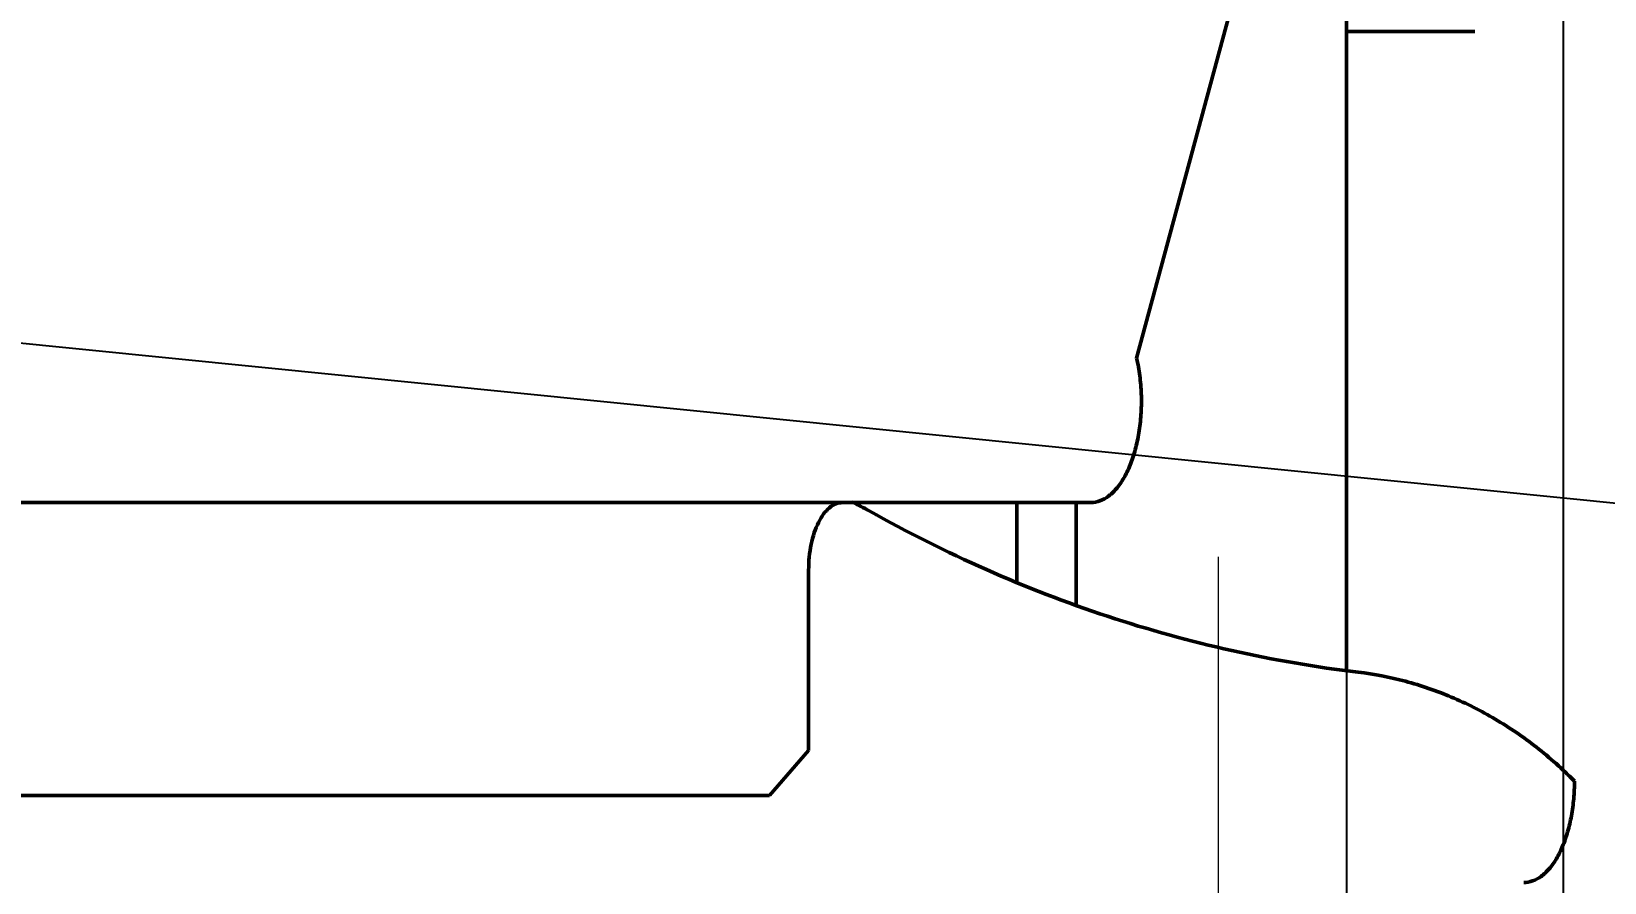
# Model space of a CAD drawing. Header units: inches. Extents: x -2049 to -860, y -317 to 524.
# Drawn here: x -1360.7 to -1314.16, y 69.17 to 94.34 of the extents above; entities that cross this region are included whole.
import ezdxf

# ---------------------------------------------------------------- set-up
doc = ezdxf.new("R2010")
doc.units = ezdxf.units.IN
doc.header["$LTSCALE"] = 2.574606
doc.header["$MEASUREMENT"] = 0
doc.header["$PDMODE"] = 3
doc.header["$PDSIZE"] = 0.3125
doc.linetypes.add('CENTERX2', pattern=[20.32, 12.7, -2.54, 2.54, -2.54])
doc.layers.get('0').update_dxf_attribs({"linetype": 'CONTINUOUS', "lineweight": 50})
doc.layers.get('Defpoints').update_dxf_attribs({"linetype": 'CONTINUOUS'})
for name, color, linetype, lineweight in [('dim', 7, 'CONTINUOUS', 9), ('from', 7, 'CONTINUOUS', 15), ('中心线', 7, 'CENTERX2', 15)]:
    doc.layers.add(name, color=color, linetype=linetype, lineweight=lineweight)
doc.styles.add('TEXTSTYLE_1', font='gdt', dxfattribs={"width": 0.8})
doc.dimstyles.new('ISO-25', dxfattribs={"dimtxt": 5, "dimasz": 5, "dimexe": 1.25, "dimexo": 0.625, "dimtad": 1, "dimdec": 0, "dimlfac": 1.5, "dimdsep": 46, "dimtxsty": 'TEXTSTYLE_1', "dimcen": 2.5, "dimclrd": 256, "dimclre": 256, "dimclrt": 256, "dimadec": 0, "dimazin": 0, "dimtfac": 1, "dimtdec": 0, "dimtmove": 0, "dimatfit": 3, "dimfxl": 1, "dimlwd": 25, "dimarcsym": 0})
doc.dimstyles.new('ISO-25$0', dxfattribs={"dimtxt": 5, "dimasz": 5, "dimexe": 1.25, "dimexo": 0.625, "dimtad": 1, "dimdec": 0, "dimlfac": 1.5, "dimdsep": 46, "dimtxsty": 'TEXTSTYLE_1', "dimcen": 2.5, "dimclrd": 256, "dimclre": 256, "dimclrt": 256, "dimadec": 0, "dimazin": 0, "dimtfac": 1, "dimtdec": 0, "dimtmove": 0, "dimatfit": 3, "dimfxl": 1, "dimlwd": 25, "dimarcsym": 0})

# ---------------------------------------------------------------- blocks, each defined once
blk = doc.blocks.new('*D48')
at = {"layer": 'Defpoints', "color": 0, "transparency": 16777216}
for p in [(-1315.378, 128.501), (-1521.613, 72.169), (-1315.378, 20.051)]:
    blk.add_point(p, dxfattribs=at)
at = {"layer": 'dim', "lineweight": -2, "transparency": 16777216}
for p, q in [((-1315.378, 127.876), (-1315.378, 18.801)), ((-1521.613, 71.544), (-1521.613, 18.801))]:
    blk.add_line(p, q, dxfattribs=at)
at = {"layer": 'dim', "lineweight": 25, "transparency": 16777216}
blk.add_line((-1516.613, 20.051), (-1320.378, 20.051), dxfattribs=at)
at = {"layer": 'dim', "transparency": 16777216}
for points in [[(-1516.613, 20.884), (-1516.613, 19.217), (-1521.613, 20.051)], [(-1320.378, 20.884), (-1320.378, 19.217), (-1315.378, 20.051)]]:
    blk.add_solid(points, dxfattribs=at)
at = {"layer": 'dim', "transparency": 16777216, "insert": (-1417.906, 23.176), "char_height": 5, "attachment_point": 5, "style": 'TEXTSTYLE_1'}
blk.add_mtext('309', dxfattribs=at)
blk = doc.blocks.new('*D49')
at = {"layer": 'Defpoints', "color": 0, "transparency": 16777216}
for p in [(-1514.527, 131.167), (-1321.79, 131.167), (-1321.79, 28.794)]:
    blk.add_point(p, dxfattribs=at)
at = {"layer": 'dim', "lineweight": -2, "transparency": 16777216}
for p, q in [((-1514.527, 130.542), (-1514.527, 27.544)), ((-1321.79, 130.542), (-1321.79, 27.544))]:
    blk.add_line(p, q, dxfattribs=at)
at = {"layer": 'dim', "lineweight": 25, "transparency": 16777216}
blk.add_line((-1509.527, 28.794), (-1326.79, 28.794), dxfattribs=at)
at = {"layer": 'dim', "transparency": 16777216}
for points in [[(-1509.527, 29.627), (-1509.527, 27.961), (-1514.527, 28.794)], [(-1326.79, 29.627), (-1326.79, 27.961), (-1321.79, 28.794)]]:
    blk.add_solid(points, dxfattribs=at)
at = {"layer": 'dim', "transparency": 16777216, "insert": (-1415.552, 31.919), "char_height": 5, "attachment_point": 5, "style": 'TEXTSTYLE_1'}
blk.add_mtext('289', dxfattribs=at)
blk = doc.blocks.new('A$C0E6E372E')
at = {"layer": '中心线'}
blk.add_line((0, -19.13), (0, 18.982), dxfattribs=at)

msp = doc.modelspace()

# ---------------------------------------------------------------- linework, layer by layer
at = {"color": 7, "linetype": 'Continuous'}
for p, q in [((-1328.001, 84.672), (-1315.925, 129.435)), ((-1321.79, 107.696), (-1321.79, 75.446)), ((-1317.991, 94.335), (-1321.79, 94.335)), ((-1329.361, 80.404), (-1452.174, 80.404)), ((-1331.546, 78.076), (-1331.546, 80.404)), ((-1329.79, 80.404), (-1329.79, 77.399)), ((-1337.707, 78.404), (-1337.707, 73.071)), ((-1338.862, 71.738), (-1337.707, 73.071)), ((-1338.862, 71.738), (-1452.519, 71.738))]:
    msp.add_line(p, q, dxfattribs=at)
msp.add_arc((-1341.242, 70.677), 10.875, 60.6699, 63.6454, dxfattribs=at)
for points, start_tangent, end_tangent in [([(-1328.001, 84.672), (-1327.909, 84.157), (-1327.864, 83.617), (-1327.87, 83.07), (-1327.925, 82.535), (-1328.027, 82.029), (-1328.174, 81.569), (-1328.36, 81.169), (-1328.579, 80.843), (-1328.825, 80.602), (-1329.088, 80.454), (-1329.361, 80.404)], (0.227064, -0.97388), (-1, 0)), ([(-1336.707, 80.404), (-1336.903, 80.366), (-1337.09, 80.252), (-1337.263, 80.067), (-1337.414, 79.818), (-1337.539, 79.516), (-1337.631, 79.17), (-1337.688, 78.795), (-1337.707, 78.404)], (-1, 0), (0, -1)), ([(-1321.447, 75.388), (-1325.186, 76.028), (-1328.862, 77.042), (-1332.447, 78.423), (-1335.915, 80.159)], (-0.992875, 0.119164), (-0.871838, 0.489795)), ([(-1315.047, 72.169), (-1316.17, 73.168), (-1317.39, 74.001), (-1318.69, 74.654), (-1320.049, 75.119), (-1321.447, 75.388)], (-0.704189, 0.710013), (-0.992875, 0.119164)), ([(-1315.047, 72.169), (-1315.07, 71.648), (-1315.137, 71.142), (-1315.248, 70.669), (-1315.398, 70.241), (-1315.582, 69.871), (-1315.796, 69.572), (-1316.033, 69.351), (-1316.286, 69.215), (-1316.547, 69.169)], (0, -1), (-1, 0))]:
    msp.add_spline(points, degree=3, dxfattribs=dict(at, start_tangent=start_tangent, end_tangent=end_tangent))

# ---------------------------------------------------------------- block references
at = {"layer": '中心线'}
msp.add_blockref('A$C0E6E372E', (-1325.583, 65.229), dxfattribs=at)

# ---------------------------------------------------------------- dimensions: what is measured, and where the dimension line sits
at = {"layer": 'dim'}
for base, p1, p2, text, picture, middle in [((-1321.79, 28.794), (-1514.527, 131.167), (-1321.79, 131.167), '289', '*D49', (-1415.552, 28.794)), ((-1315.378, 20.051), (-1521.613, 72.169), (-1315.378, 128.501), '309', '*D48', (-1417.906, 20.051))]:
    dim = msp.add_linear_dim(base=base, p1=p1, p2=p2, text=text, dimstyle='ISO-25$0', dxfattribs=at)
    dim.commit()
    dim.dimension.update_dxf_attribs({"geometry": picture, "text_midpoint": middle, "dimtype": 160})

# ---------------------------------------------------------------- leaders
at = {"layer": 'from', "color": 4}
msp.add_leader([(-1495.238, 98.583), (-1292.798, 78.283)], dimstyle='ISO-25', override={"dimasz": 1.5, "dimldrblk": 'Dot'}, dxfattribs=at)

doc.saveas('drawing.dxf')
